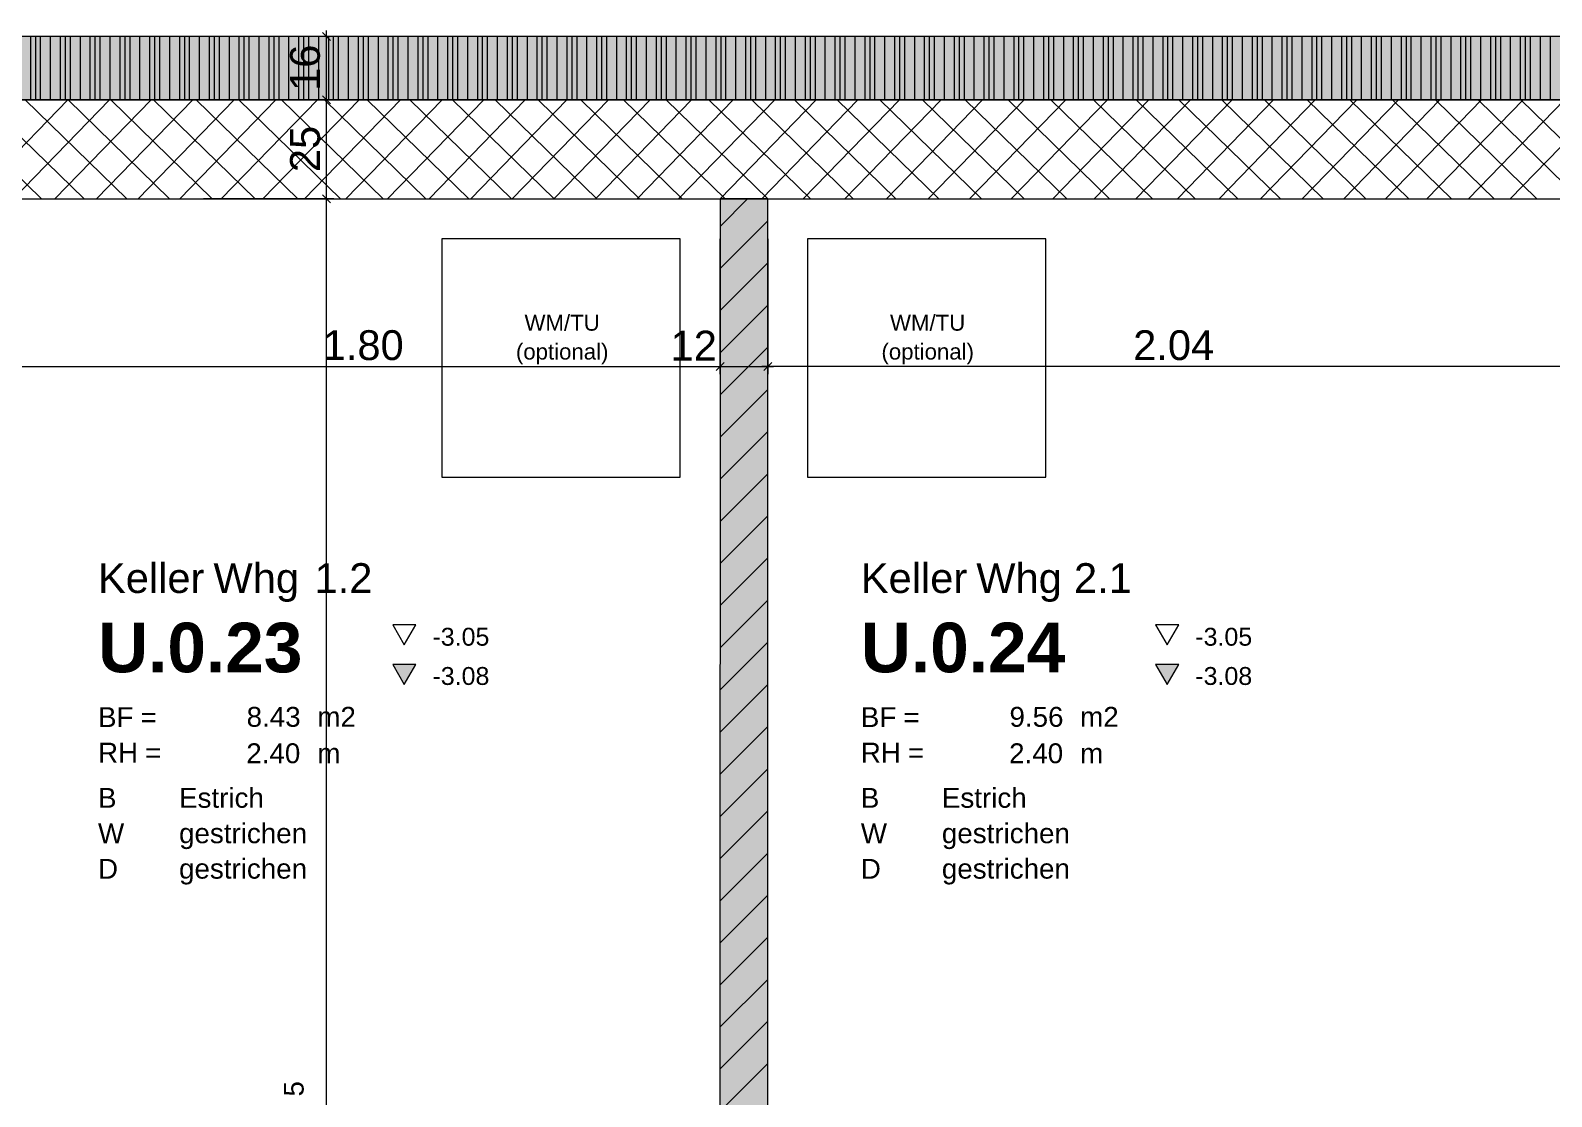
# Model space of a CAD drawing. Extents: x 0 to 1189, y 0 to 841.
# Drawn here: x 249.3 to 325.9, y 683.3 to 736.9 of the extents above; entities that cross this region are included whole.
import ezdxf
from ezdxf.lldxf.tags import DXFTag

# ---------------------------------------------------------------- set-up
doc = ezdxf.new("R2010")
doc.units = 0
doc.layers.get('0').update_dxf_attribs({"lineweight": 35})
for name, color, linetype, lineweight in [('211.5 Stahlbeton Kontur', 7, 'Continuous', 25), ('211.5 Stahlbeton Schraffur', 7, 'Continuous', 25), ('211.6 Mauerwerk Kontur', 7, 'Continuous', 25), ('225.2 Dämmung Aussen', 7, 'Continuous', 25), ('252.0 Spez. Sanitärapparate', 7, 'Continuous', 25), ('255 Plangrafiken', 7, 'Continuous', 25), ('Bemassung', 7, 'Continuous', 25), ('Raumstempel', 7, 'Continuous', 25)]:
    doc.layers.add(name, color=color, linetype=linetype, lineweight=lineweight)
doc.styles.get("Standard").update_dxf_attribs({"font": 'arial.ttf'})
tags = doc.linetypes.add('Strich 2_1mm', pattern=[0.15, 0.1, -0.05]).pattern_tags.tags
tags[6:7] = [DXFTag(74, 4), DXFTag(75, 0), DXFTag(340, '0'), DXFTag(46, 1.0), DXFTag(50, 0.0), DXFTag(44, 0.0), DXFTag(45, 0.0)]
tags[4:5] = [DXFTag(74, 4), DXFTag(75, 0), DXFTag(340, '0'), DXFTag(46, 1.0), DXFTag(50, 0.0), DXFTag(44, 0.0), DXFTag(45, 0.0)]
tags = doc.linetypes.add('Wipeout_Contour', pattern=[1, 0, -1]).pattern_tags.tags
tags[6:7] = [DXFTag(74, 4), DXFTag(75, 0), DXFTag(340, '0'), DXFTag(46, 1.0), DXFTag(50, 0.0), DXFTag(44, 0.0), DXFTag(45, 0.0)]
tags[4:5] = [DXFTag(74, 4), DXFTag(75, 0), DXFTag(340, '0'), DXFTag(46, 1.0), DXFTag(50, 0.0), DXFTag(44, 0.0), DXFTag(45, 0.0)]

# ---------------------------------------------------------------- blocks, each defined once
blk = doc.blocks.new('Referenz-A0SO6TOG06', base_point=(4.401, 96.704))
at = {"layer": '211.5 Stahlbeton Kontur', "color": 0, "lineweight": 18}
for p, q in [((865.845, 733.42), (54.045, 733.42)), ((54.045, 728.445), (865.845, 728.445))]:
    blk.add_line(p, q, dxfattribs=at)
at = {"layer": '211.5 Stahlbeton Schraffur', "color": 0, "lineweight": 13}
for p, q in [((249.882, 728.445), (244.769, 733.42)), ((246.381, 728.445), (251.221, 733.42)), ((252.033, 728.445), (246.92, 733.42)), ((248.474, 728.445), (253.314, 733.42)), ((254.184, 728.445), (249.071, 733.42)), ((250.566, 728.445), (255.407, 733.42)), ((256.335, 728.445), (251.222, 733.42)), ((252.659, 728.445), (257.5, 733.42)), ((258.486, 728.445), (253.373, 733.42)), ((254.752, 728.445), (259.593, 733.42)), ((260.637, 728.445), (255.524, 733.42)), ((256.845, 728.445), (261.686, 733.42)), ((262.788, 728.445), (257.675, 733.42)), ((258.938, 728.445), (263.778, 733.42)), ((264.939, 728.445), (259.826, 733.42)), ((261.031, 728.445), (265.871, 733.42)), ((267.09, 728.445), (261.977, 733.42)), ((263.123, 728.445), (267.964, 733.42)), ((269.241, 728.445), (264.128, 733.42)), ((265.216, 728.445), (270.057, 733.42)), ((271.392, 728.445), (266.279, 733.42)), ((267.309, 728.445), (272.15, 733.42)), ((273.543, 728.445), (268.43, 733.42)), ((269.402, 728.445), (274.243, 733.42)), ((275.694, 728.445), (270.581, 733.42)), ((271.495, 728.445), (276.335, 733.42)), ((277.845, 728.445), (272.732, 733.42)), ((273.588, 728.445), (278.428, 733.42)), ((279.996, 728.445), (274.883, 733.42)), ((275.68, 728.445), (280.521, 733.42)), ((282.147, 728.445), (277.034, 733.42)), ((277.773, 728.445), (282.614, 733.42)), ((284.298, 728.445), (279.185, 733.42)), ((279.866, 728.445), (284.707, 733.42)), ((286.449, 728.445), (281.336, 733.42)), ((281.959, 728.445), (286.799, 733.42)), ((288.6, 728.445), (283.487, 733.42)), ((284.052, 728.445), (288.892, 733.42)), ((290.751, 728.445), (285.638, 733.42)), ((286.145, 728.445), (290.985, 733.42)), ((292.902, 728.445), (287.789, 733.42)), ((288.237, 728.445), (293.078, 733.42)), ((295.053, 728.445), (289.94, 733.42)), ((290.33, 728.445), (295.171, 733.42)), ((297.204, 728.445), (292.091, 733.42)), ((292.423, 728.445), (297.264, 733.42)), ((299.355, 728.445), (294.242, 733.42)), ((294.516, 728.445), (299.356, 733.42)), ((301.506, 728.445), (296.393, 733.42)), ((296.609, 728.445), (301.449, 733.42)), ((303.657, 728.445), (298.544, 733.42)), ((298.702, 728.445), (303.542, 733.42)), ((305.808, 728.445), (300.695, 733.42)), ((300.794, 728.445), (305.635, 733.42)), ((307.959, 728.445), (302.846, 733.42)), ((302.887, 728.445), (307.728, 733.42)), ((304.98, 728.445), (309.821, 733.42)), ((310.11, 728.445), (304.997, 733.42)), ((307.073, 728.445), (311.913, 733.42)), ((312.261, 728.445), (307.148, 733.42)), ((309.166, 728.445), (314.006, 733.42)), ((314.412, 728.445), (309.299, 733.42)), ((311.259, 728.445), (316.099, 733.42)), ((316.563, 728.445), (311.45, 733.42)), ((313.351, 728.445), (318.192, 733.42)), ((318.714, 728.445), (313.601, 733.42)), ((315.444, 728.445), (320.285, 733.42)), ((320.865, 728.445), (315.752, 733.42)), ((317.537, 728.445), (322.378, 733.42)), ((323.016, 728.445), (317.903, 733.42)), ((319.63, 728.445), (324.47, 733.42)), ((325.167, 728.445), (320.054, 733.42)), ((321.723, 728.445), (326.563, 733.42)), ((327.318, 728.445), (322.205, 733.42)), ((323.816, 728.445), (328.656, 733.42)), ((329.469, 728.445), (324.356, 733.42))]:
    blk.add_line(p, q, dxfattribs=at)
at = {"layer": '211.6 Mauerwerk Kontur', "color": 0, "lineweight": 18}
for p, q in [((284.045, 728.438), (284.042, 634.738)), ((286.445, 728.438), (284.045, 728.438)), ((286.442, 634.738), (286.445, 728.438))]:
    blk.add_line(p, q, dxfattribs=at)
at = {"layer": '225.2 Dämmung Aussen', "color": 0, "linetype": 'Wipeout_Contour', "lineweight": 0, "ltscale": 37.755617}
for p, q in [((865.845, 736.62), (45.845, 736.62)), ((865.845, 736.62), (45.845, 736.62)), ((49.036, 733.42), (865.845, 733.42)), ((49.036, 733.42), (865.845, 733.42))]:
    blk.add_line(p, q, dxfattribs=at)
at = {"layer": '225.2 Dämmung Aussen', "color": 0, "lineweight": 13}
for p, q in [((865.845, 736.62), (45.845, 736.62)), ((249.345, 733.42), (249.345, 736.62)), ((249.595, 733.42), (249.595, 736.62)), ((249.845, 733.42), (249.845, 736.62)), ((250.345, 733.42), (250.345, 736.62)), ((250.345, 733.42), (250.345, 736.62)), ((250.845, 733.42), (250.845, 736.62)), ((251.095, 733.42), (251.095, 736.62)), ((251.345, 733.42), (251.345, 736.62)), ((251.845, 733.42), (251.845, 736.62)), ((251.845, 733.42), (251.845, 736.62)), ((252.345, 733.42), (252.345, 736.62)), ((252.595, 733.42), (252.595, 736.62)), ((252.845, 733.42), (252.845, 736.62)), ((253.345, 733.42), (253.345, 736.62)), ((253.345, 733.42), (253.345, 736.62)), ((253.845, 733.42), (253.845, 736.62)), ((254.095, 733.42), (254.095, 736.62)), ((254.345, 733.42), (254.345, 736.62)), ((254.845, 733.42), (254.845, 736.62)), ((254.845, 733.42), (254.845, 736.62)), ((255.345, 733.42), (255.345, 736.62)), ((255.595, 733.42), (255.595, 736.62)), ((255.845, 733.42), (255.845, 736.62)), ((256.345, 733.42), (256.345, 736.62)), ((256.345, 733.42), (256.345, 736.62)), ((256.845, 733.42), (256.845, 736.62)), ((257.095, 733.42), (257.095, 736.62)), ((257.345, 733.42), (257.345, 736.62)), ((257.845, 733.42), (257.845, 736.62)), ((257.845, 733.42), (257.845, 736.62)), ((258.345, 733.42), (258.345, 736.62)), ((258.595, 733.42), (258.595, 736.62)), ((258.845, 733.42), (258.845, 736.62)), ((259.345, 733.42), (259.345, 736.62)), ((259.345, 733.42), (259.345, 736.62)), ((259.845, 733.42), (259.845, 736.62)), ((260.095, 733.42), (260.095, 736.62)), ((260.345, 733.42), (260.345, 736.62)), ((260.845, 733.42), (260.845, 736.62)), ((260.845, 733.42), (260.845, 736.62)), ((261.345, 733.42), (261.345, 736.62)), ((261.595, 733.42), (261.595, 736.62)), ((261.845, 733.42), (261.845, 736.62)), ((262.345, 733.42), (262.345, 736.62)), ((262.345, 733.42), (262.345, 736.62)), ((262.845, 733.42), (262.845, 736.62)), ((263.095, 733.42), (263.095, 736.62)), ((263.345, 733.42), (263.345, 736.62)), ((263.845, 733.42), (263.845, 736.62)), ((263.845, 733.42), (263.845, 736.62)), ((264.345, 733.42), (264.345, 736.62)), ((264.595, 733.42), (264.595, 736.62)), ((264.845, 733.42), (264.845, 736.62)), ((265.345, 733.42), (265.345, 736.62)), ((265.345, 733.42), (265.345, 736.62)), ((265.845, 733.42), (265.845, 736.62)), ((266.095, 733.42), (266.095, 736.62)), ((266.345, 733.42), (266.345, 736.62)), ((266.845, 733.42), (266.845, 736.62)), ((266.845, 733.42), (266.845, 736.62)), ((267.345, 733.42), (267.345, 736.62)), ((267.595, 733.42), (267.595, 736.62)), ((267.845, 733.42), (267.845, 736.62)), ((268.345, 733.42), (268.345, 736.62)), ((268.345, 733.42), (268.345, 736.62)), ((268.845, 733.42), (268.845, 736.62)), ((269.095, 733.42), (269.095, 736.62)), ((269.345, 733.42), (269.345, 736.62)), ((269.845, 733.42), (269.845, 736.62)), ((269.845, 733.42), (269.845, 736.62)), ((270.345, 733.42), (270.345, 736.62)), ((270.595, 733.42), (270.595, 736.62)), ((270.845, 733.42), (270.845, 736.62)), ((271.345, 733.42), (271.345, 736.62)), ((271.345, 733.42), (271.345, 736.62)), ((271.845, 733.42), (271.845, 736.62)), ((272.095, 733.42), (272.095, 736.62)), ((272.345, 733.42), (272.345, 736.62)), ((272.845, 733.42), (272.845, 736.62)), ((272.845, 733.42), (272.845, 736.62)), ((273.345, 733.42), (273.345, 736.62)), ((273.595, 733.42), (273.595, 736.62)), ((273.845, 733.42), (273.845, 736.62)), ((274.345, 733.42), (274.345, 736.62)), ((274.345, 733.42), (274.345, 736.62)), ((274.845, 733.42), (274.845, 736.62)), ((275.095, 733.42), (275.095, 736.62)), ((275.345, 733.42), (275.345, 736.62)), ((275.845, 733.42), (275.845, 736.62)), ((275.845, 733.42), (275.845, 736.62)), ((276.345, 733.42), (276.345, 736.62)), ((276.595, 733.42), (276.595, 736.62)), ((276.845, 733.42), (276.845, 736.62)), ((277.345, 733.42), (277.345, 736.62)), ((277.345, 733.42), (277.345, 736.62)), ((277.845, 733.42), (277.845, 736.62)), ((278.095, 733.42), (278.095, 736.62)), ((278.345, 733.42), (278.345, 736.62)), ((278.845, 733.42), (278.845, 736.62)), ((278.845, 733.42), (278.845, 736.62)), ((279.345, 733.42), (279.345, 736.62)), ((279.595, 733.42), (279.595, 736.62)), ((279.845, 733.42), (279.845, 736.62)), ((280.345, 733.42), (280.345, 736.62)), ((280.345, 733.42), (280.345, 736.62)), ((280.845, 733.42), (280.845, 736.62)), ((281.095, 733.42), (281.095, 736.62)), ((281.345, 733.42), (281.345, 736.62)), ((281.845, 733.42), (281.845, 736.62)), ((281.845, 733.42), (281.845, 736.62)), ((282.345, 733.42), (282.345, 736.62)), ((282.595, 733.42), (282.595, 736.62)), ((282.845, 733.42), (282.845, 736.62)), ((283.345, 733.42), (283.345, 736.62)), ((283.345, 733.42), (283.345, 736.62)), ((283.845, 733.42), (283.845, 736.62)), ((284.095, 733.42), (284.095, 736.62)), ((284.345, 733.42), (284.345, 736.62)), ((284.845, 733.42), (284.845, 736.62)), ((284.845, 733.42), (284.845, 736.62)), ((285.345, 733.42), (285.345, 736.62)), ((285.595, 733.42), (285.595, 736.62)), ((285.845, 733.42), (285.845, 736.62)), ((286.345, 733.42), (286.345, 736.62)), ((286.345, 733.42), (286.345, 736.62)), ((286.845, 733.42), (286.845, 736.62)), ((287.095, 733.42), (287.095, 736.62)), ((287.345, 733.42), (287.345, 736.62)), ((287.845, 733.42), (287.845, 736.62)), ((287.845, 733.42), (287.845, 736.62)), ((288.345, 733.42), (288.345, 736.62)), ((288.595, 733.42), (288.595, 736.62)), ((288.845, 733.42), (288.845, 736.62)), ((289.345, 733.42), (289.345, 736.62)), ((289.345, 733.42), (289.345, 736.62)), ((289.845, 733.42), (289.845, 736.62)), ((290.095, 733.42), (290.095, 736.62)), ((290.345, 733.42), (290.345, 736.62)), ((290.845, 733.42), (290.845, 736.62)), ((290.845, 733.42), (290.845, 736.62)), ((291.345, 733.42), (291.345, 736.62)), ((291.595, 733.42), (291.595, 736.62)), ((291.845, 733.42), (291.845, 736.62)), ((292.345, 733.42), (292.345, 736.62)), ((292.345, 733.42), (292.345, 736.62)), ((292.845, 733.42), (292.845, 736.62)), ((293.095, 733.42), (293.095, 736.62)), ((293.345, 733.42), (293.345, 736.62)), ((293.845, 733.42), (293.845, 736.62)), ((293.845, 733.42), (293.845, 736.62)), ((294.345, 733.42), (294.345, 736.62)), ((294.595, 733.42), (294.595, 736.62)), ((294.845, 733.42), (294.845, 736.62)), ((295.345, 733.42), (295.345, 736.62)), ((295.345, 733.42), (295.345, 736.62)), ((295.845, 733.42), (295.845, 736.62)), ((296.095, 733.42), (296.095, 736.62)), ((296.345, 733.42), (296.345, 736.62)), ((296.845, 733.42), (296.845, 736.62)), ((296.845, 733.42), (296.845, 736.62)), ((297.345, 733.42), (297.345, 736.62)), ((297.595, 733.42), (297.595, 736.62)), ((297.845, 733.42), (297.845, 736.62)), ((298.345, 733.42), (298.345, 736.62)), ((298.345, 733.42), (298.345, 736.62)), ((298.845, 733.42), (298.845, 736.62)), ((299.095, 733.42), (299.095, 736.62)), ((299.345, 733.42), (299.345, 736.62)), ((299.845, 733.42), (299.845, 736.62)), ((299.845, 733.42), (299.845, 736.62)), ((300.345, 733.42), (300.345, 736.62)), ((300.595, 733.42), (300.595, 736.62)), ((300.845, 733.42), (300.845, 736.62)), ((301.345, 733.42), (301.345, 736.62)), ((301.345, 733.42), (301.345, 736.62)), ((301.845, 733.42), (301.845, 736.62)), ((302.095, 733.42), (302.095, 736.62)), ((302.345, 733.42), (302.345, 736.62)), ((302.845, 733.42), (302.845, 736.62)), ((302.845, 733.42), (302.845, 736.62)), ((303.345, 733.42), (303.345, 736.62)), ((303.595, 733.42), (303.595, 736.62)), ((303.845, 733.42), (303.845, 736.62)), ((304.345, 733.42), (304.345, 736.62)), ((304.345, 733.42), (304.345, 736.62)), ((304.845, 733.42), (304.845, 736.62)), ((305.095, 733.42), (305.095, 736.62)), ((305.345, 733.42), (305.345, 736.62)), ((305.845, 733.42), (305.845, 736.62)), ((305.845, 733.42), (305.845, 736.62)), ((306.345, 733.42), (306.345, 736.62)), ((306.595, 733.42), (306.595, 736.62)), ((306.845, 733.42), (306.845, 736.62)), ((307.345, 733.42), (307.345, 736.62)), ((307.345, 733.42), (307.345, 736.62)), ((307.845, 733.42), (307.845, 736.62)), ((308.095, 733.42), (308.095, 736.62)), ((308.345, 733.42), (308.345, 736.62)), ((308.845, 733.42), (308.845, 736.62)), ((308.845, 733.42), (308.845, 736.62)), ((309.345, 733.42), (309.345, 736.62)), ((309.595, 733.42), (309.595, 736.62)), ((309.845, 733.42), (309.845, 736.62)), ((310.345, 733.42), (310.345, 736.62)), ((310.345, 733.42), (310.345, 736.62)), ((310.845, 733.42), (310.845, 736.62)), ((311.095, 733.42), (311.095, 736.62)), ((311.345, 733.42), (311.345, 736.62)), ((311.845, 733.42), (311.845, 736.62)), ((311.845, 733.42), (311.845, 736.62)), ((312.345, 733.42), (312.345, 736.62)), ((312.595, 733.42), (312.595, 736.62)), ((312.845, 733.42), (312.845, 736.62)), ((313.345, 733.42), (313.345, 736.62)), ((313.345, 733.42), (313.345, 736.62)), ((313.845, 733.42), (313.845, 736.62)), ((314.095, 733.42), (314.095, 736.62)), ((314.345, 733.42), (314.345, 736.62)), ((314.845, 733.42), (314.845, 736.62)), ((314.845, 733.42), (314.845, 736.62)), ((315.345, 733.42), (315.345, 736.62)), ((315.595, 733.42), (315.595, 736.62)), ((315.845, 733.42), (315.845, 736.62)), ((316.345, 733.42), (316.345, 736.62)), ((316.345, 733.42), (316.345, 736.62)), ((316.845, 733.42), (316.845, 736.62)), ((317.095, 733.42), (317.095, 736.62)), ((317.345, 733.42), (317.345, 736.62)), ((317.845, 733.42), (317.845, 736.62)), ((317.845, 733.42), (317.845, 736.62)), ((318.345, 733.42), (318.345, 736.62)), ((318.595, 733.42), (318.595, 736.62)), ((318.845, 733.42), (318.845, 736.62)), ((319.345, 733.42), (319.345, 736.62)), ((319.345, 733.42), (319.345, 736.62)), ((319.845, 733.42), (319.845, 736.62)), ((320.095, 733.42), (320.095, 736.62)), ((320.345, 733.42), (320.345, 736.62)), ((320.845, 733.42), (320.845, 736.62)), ((320.845, 733.42), (320.845, 736.62)), ((321.345, 733.42), (321.345, 736.62)), ((321.595, 733.42), (321.595, 736.62)), ((321.845, 733.42), (321.845, 736.62)), ((322.345, 733.42), (322.345, 736.62)), ((322.345, 733.42), (322.345, 736.62)), ((322.845, 733.42), (322.845, 736.62)), ((323.095, 733.42), (323.095, 736.62)), ((323.345, 733.42), (323.345, 736.62)), ((323.845, 733.42), (323.845, 736.62)), ((323.845, 733.42), (323.845, 736.62)), ((324.345, 733.42), (324.345, 736.62)), ((324.595, 733.42), (324.595, 736.62)), ((324.845, 733.42), (324.845, 736.62)), ((325.345, 733.42), (325.345, 736.62)), ((325.345, 733.42), (325.345, 736.62)), ((325.845, 733.42), (325.845, 736.62)), ((45.845, 733.42), (865.845, 733.42))]:
    blk.add_line(p, q, dxfattribs=at)
at = {"layer": '225.2 Dämmung Aussen', "color": 7, "linetype": 'Wipeout_Contour', "lineweight": 0, "ltscale": 37.755617, "true_color": 0xffffff}
for points in [[(45.845, 733.42), (865.845, 733.42), (45.845, 736.62)], [(865.845, 733.42), (45.845, 736.62), (865.845, 736.62)], [(45.845, 733.42), (865.845, 733.42), (45.845, 736.62)], [(865.845, 733.42), (45.845, 736.62), (865.845, 736.62)]]:
    blk.add_solid(points, dxfattribs=at)
at = {"layer": '252.0 Spez. Sanitärapparate', "color": 0, "linetype": 'Strich 2_1mm', "lineweight": 13, "ltscale": 0.13}
for p, q in [((270.045, 726.431), (270.045, 714.431)), ((282.045, 726.431), (270.045, 726.431)), ((282.045, 714.431), (282.045, 726.431)), ((288.445, 726.431), (288.445, 714.431)), ((300.445, 726.431), (288.445, 726.431)), ((300.445, 714.431), (300.445, 726.431)), ((270.045, 714.431), (282.045, 714.431)), ((288.445, 714.431), (300.445, 714.431))]:
    blk.add_line(p, q, dxfattribs=at)
at = {"layer": '255 Plangrafiken', "color": 0, "linetype": 'Wipeout_Contour', "lineweight": 0, "ltscale": 26.648145}
for p, q in [((284.045, 728.438), (284.042, 634.738)), ((286.445, 728.438), (284.045, 728.438)), ((286.442, 634.738), (286.445, 728.438))]:
    blk.add_line(p, q, dxfattribs=at)
at = {"layer": '255 Plangrafiken', "color": 0, "lineweight": 13}
for p, q in [((284.045, 727.058), (285.424, 728.438)), ((284.045, 724.937), (286.445, 727.337)), ((284.045, 722.815), (286.445, 725.215)), ((284.045, 720.694), (286.445, 723.094)), ((284.044, 718.573), (286.445, 720.973)), ((284.044, 716.451), (286.444, 718.851)), ((284.044, 714.33), (286.444, 716.73)), ((284.044, 712.208), (286.444, 714.609)), ((284.044, 710.087), (286.444, 712.487)), ((284.044, 707.966), (286.444, 710.366)), ((284.044, 705.844), (286.444, 708.244)), ((284.044, 703.723), (286.444, 706.123)), ((284.044, 701.602), (286.444, 704.002)), ((284.044, 699.48), (286.444, 701.88)), ((284.044, 697.359), (286.444, 699.759)), ((284.044, 695.237), (286.444, 697.637)), ((284.044, 693.116), (286.444, 695.516)), ((284.044, 690.995), (286.444, 693.395)), ((284.044, 688.873), (286.444, 691.273)), ((284.043, 686.752), (286.444, 689.152)), ((284.043, 684.63), (286.443, 687.031)), ((284.043, 682.509), (286.443, 684.909))]:
    blk.add_line(p, q, dxfattribs=at)
at = {"layer": '255 Plangrafiken', "color": 7, "linetype": 'Wipeout_Contour', "lineweight": 0, "ltscale": 26.648145, "true_color": 0xffffff}
for points in [[(286.442, 634.738), (284.042, 634.738), (286.445, 728.438)], [(284.042, 634.738), (286.445, 728.438), (284.045, 728.438)], [(286.445, 728.438), (284.045, 728.438), (284.045, 728.438)]]:
    blk.add_solid(points, dxfattribs=at)
at = {"layer": 'Bemassung', "color": 0, "lineweight": 13}
for p, q in [((264.43, 736.42), (264.03, 736.82)), ((264.23, 736.62), (264.23, 736.92)), ((264.605, 736.62), (249.845, 736.62)), ((264.23, 733.42), (264.23, 736.62)), ((264.03, 733.62), (264.43, 733.22)), ((264.43, 733.22), (264.03, 733.62)), ((264.23, 733.42), (264.23, 733.72)), ((264.605, 733.42), (258.045, 733.42)), ((264.605, 733.42), (258.045, 733.42)), ((264.23, 733.12), (264.23, 733.42)), ((264.23, 728.445), (264.23, 733.42)), ((264.605, 728.445), (258.045, 728.445)), ((264.607, 728.438), (263.857, 728.438)), ((264.03, 728.645), (264.43, 728.245)), ((264.432, 728.238), (264.032, 728.638)), ((264.23, 728.145), (264.23, 728.445)), ((264.232, 728.438), (264.232, 728.738)), ((264.232, 634.738), (264.232, 728.438)), ((284.045, 719.626), (284.045, 726.438)), ((284.045, 719.626), (284.045, 726.438)), ((286.445, 726.438), (286.445, 719.625)), ((286.445, 719.626), (286.445, 726.438)), ((248.045, 720.001), (284.045, 720.001)), ((283.745, 720.001), (284.045, 720.001)), ((283.845, 719.801), (284.245, 720.201)), ((284.245, 720.201), (283.845, 719.801)), ((284.045, 720.001), (284.345, 720.001)), ((284.045, 720.001), (286.445, 720.001)), ((286.445, 720), (286.145, 720)), ((286.245, 719.801), (286.645, 720.201)), ((286.645, 720.2), (286.245, 719.8)), ((286.445, 720.001), (286.745, 720.001)), ((327.245, 720), (286.445, 720))]:
    blk.add_line(p, q, dxfattribs=at)
at = {"layer": 'Raumstempel', "color": 0, "lineweight": 13}
for p, q in [((267.569, 707.001), (268.151, 705.993)), ((268.733, 707.001), (267.569, 707.001)), ((268.151, 705.993), (268.733, 707.001)), ((305.969, 707.001), (306.551, 705.993)), ((307.133, 707.001), (305.969, 707.001)), ((306.551, 705.993), (307.133, 707.001)), ((267.569, 705.001), (268.151, 703.993)), ((268.733, 705.001), (267.569, 705.001)), ((268.151, 703.993), (268.733, 705.001)), ((305.969, 705.001), (306.551, 703.993)), ((307.133, 705.001), (305.969, 705.001)), ((306.551, 703.993), (307.133, 705.001))]:
    blk.add_line(p, q, dxfattribs=at)
for points in [[(268.151, 703.993), (268.151, 705.001), (267.569, 705.001)], [(268.151, 703.993), (268.733, 705.001), (268.151, 705.001)], [(306.551, 703.993), (306.551, 705.001), (305.969, 705.001)], [(306.551, 703.993), (307.133, 705.001), (306.551, 705.001)]]:
    blk.add_solid(points, dxfattribs=at)
at = {"layer": '252.0 Spez. Sanitärapparate', "color": 0, "lineweight": 13, "char_height": 0.8, "attachment_point": 1}
for s, insert in [('{\\fArial;WM/TU}', (274.204, 722.607)), ('{\\fArial;WM/TU}', (292.604, 722.607)), ('{\\fArial;(optional)}', (273.77, 721.154)), ('{\\fArial;(optional)}', (292.17, 721.154))]:
    blk.add_mtext(s, dxfattribs=dict(at, insert=insert))
at = {"layer": 'Bemassung', "color": 0, "linetype": 'Continuous', "lineweight": 13, "ltscale": 0.13, "attachment_point": 1, "rotation": 90}
for s, insert, char_height in [('{\\fArial;16}', (262.401, 733.876), 1.5), ('{\\fArial;25}', (262.403, 729.788), 1.5), ('{\\fArial;5}', (262.094, 683.262), 0.99)]:
    blk.add_mtext(s, dxfattribs=dict(at, insert=insert, char_height=char_height))
at = {"layer": 'Bemassung', "color": 0, "linetype": 'Continuous', "lineweight": 13, "ltscale": 0.13, "char_height": 1.5, "attachment_point": 1}
for s, insert in [('{\\fArial;1.80}', (264.043, 721.829)), ('{\\fArial;12}', (281.557, 721.805)), ('{\\fArial;2.04}', (304.843, 721.827))]:
    blk.add_mtext(s, dxfattribs=dict(at, insert=insert))
at = {"layer": 'Raumstempel', "color": 0, "lineweight": 13, "attachment_point": 1}
for s, insert, char_height in [('{\\fArial;Keller}', (252.733, 710.104), 1.5), ('{\\fArial;Whg}', (258.544, 710.104), 1.5), ('{\\fArial;1.2}', (263.634, 710.104), 1.5), ('{\\fArial;Keller}', (291.133, 710.104), 1.5), ('{\\fArial;Whg}', (296.944, 710.104), 1.5), ('{\\fArial;2.1}', (301.863, 710.104), 1.5), ('{\\fArial|b1|i0;U.0.23}', (252.733, 707.11), 2.5), ('{\\fArial;-3.05}', (269.569, 706.851), 0.9), ('{\\fArial|b1|i0;U.0.24}', (291.133, 707.11), 2.5), ('{\\fArial;-3.05}', (307.969, 706.851), 0.9), ('{\\fArial;-3.08}', (269.569, 704.876), 0.9), ('{\\fArial;-3.08}', (307.969, 704.876), 0.9), ('{\\fArial;BF}', (252.733, 702.855), 1), ('{\\fArial;=}', (254.879, 702.855), 1), ('{\\fArial;8.43}', (260.214, 702.87), 1), ('{\\fArial;m2}', (263.773, 702.871), 1), ('{\\fArial;BF}', (291.133, 702.855), 1), ('{\\fArial;=}', (293.279, 702.855), 1), ('{\\fArial;9.56}', (298.616, 702.87), 1), ('{\\fArial;m2}', (302.173, 702.871), 1), ('{\\fArial;RH}', (252.733, 701.069), 1), ('{\\fArial;=}', (255.104, 701.069), 1), ('{\\fArial;2.40}', (260.198, 701.036), 1), ('{\\fArial;m}', (263.773, 701.035), 1), ('{\\fArial;RH}', (291.133, 701.069), 1), ('{\\fArial;=}', (293.504, 701.069), 1), ('{\\fArial;2.40}', (298.598, 701.036), 1), ('{\\fArial;m}', (302.173, 701.035), 1), ('{\\fArial;B}', (252.733, 698.792), 1), ('{\\fArial;Estrich}', (256.813, 698.793), 1), ('{\\fArial;B}', (291.133, 698.792), 1), ('{\\fArial;Estrich}', (295.213, 698.793), 1), ('{\\fArial;W}', (252.733, 697.006), 1), ('{\\fArial;gestrichen}', (256.813, 697.009), 1), ('{\\fArial;W}', (291.133, 697.006), 1), ('{\\fArial;gestrichen}', (295.213, 697.009), 1), ('{\\fArial;D}', (252.733, 695.22), 1), ('{\\fArial;gestrichen}', (256.813, 695.226), 1), ('{\\fArial;D}', (291.133, 695.22), 1), ('{\\fArial;gestrichen}', (295.213, 695.226), 1)]:
    blk.add_mtext(s, dxfattribs=dict(at, insert=insert, char_height=char_height))

msp = doc.modelspace()

# ---------------------------------------------------------------- block references
at = {"color": 8, "lineweight": 25, "ltscale": 0.25, "true_color": 0x808080}
msp.add_blockref('Referenz-A0SO6TOG06', (4.401, 96.704), dxfattribs=at)

doc.saveas('drawing.dxf')
